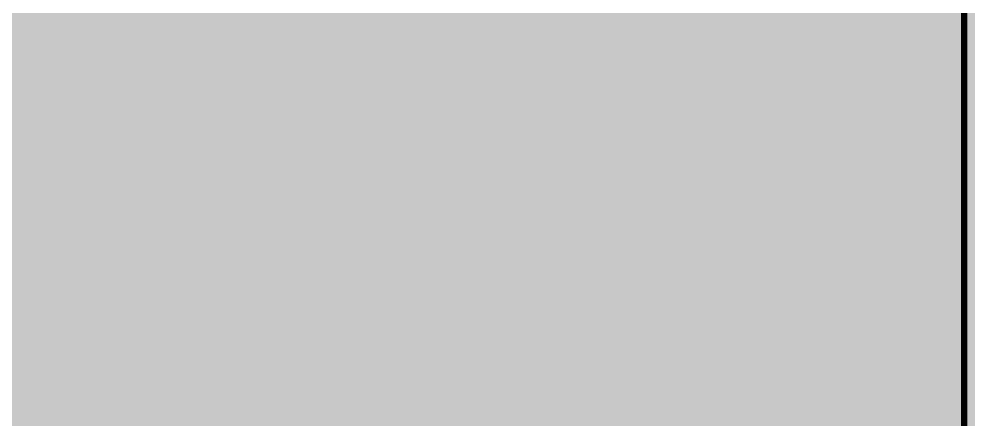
# Model space of a CAD drawing. Extents: x 0 to 10.8, y 0 to 6.1.
# Drawn here: x 2.97 to 3.714, y 0.486 to 0.8 of the extents above; entities that cross this region are included whole.
import ezdxf

# ---------------------------------------------------------------- set-up
doc = ezdxf.new("R2010")
doc.units = 0
for name, color, linetype in [('1', 22, 'CONTINUOUS'), ('16', 175, 'CONTINUOUS'), ('21', 253, 'CONTINUOUS')]:
    doc.layers.add(name, color=color, linetype=linetype)

msp = doc.modelspace()

# ---------------------------------------------------------------- linework, layer by layer
at = {"layer": '1'}
for points, const_width in [([(2.995, 0.53), (2.995, 1.145)], 0.032), ([(3.033996, 0.553996), (3.033996, 1.152756)], 0.016), ([(3.033996, 0.8), (4.134846, 0.8)], 0.016), ([(3.033996, 0.784), (4.118846, 0.784)], 0.016), ([(3.033996, 0.768), (4.102846, 0.768)], 0.016), ([(3.033996, 0.752), (4.086846, 0.752)], 0.016), ([(3.033996, 0.736), (4.070846, 0.736)], 0.016), ([(3.033996, 0.72), (4.054846, 0.72)], 0.016), ([(3.033996, 0.704), (4.038846, 0.704)], 0.016), ([(3.033996, 0.688), (4.022846, 0.688)], 0.016), ([(3.033996, 0.672), (4.006846, 0.672)], 0.016), ([(3.033996, 0.656), (3.990846, 0.656)], 0.016), ([(3.033996, 0.64), (3.974846, 0.64)], 0.016), ([(3.033996, 0.624), (3.958846, 0.624)], 0.016), ([(3.033996, 0.608), (3.942846, 0.608)], 0.016), ([(3.033996, 0.592), (3.926846, 0.592)], 0.016), ([(3.033996, 0.576), (3.910846, 0.576)], 0.016), ([(3.033996, 0.56), (3.894846, 0.56)], 0.016), ([(3.888843, 0.553996), (3.033996, 0.553996)], 0.016), ([(3, 0.515), (2.995, 0.53)], 0.032), ([(3.905, 0.515), (3, 0.515)], 0.032), ([(3, 0.515), (3, 0.46)], 0.032)]:
    msp.add_lwpolyline(points, dxfattribs=dict(at, const_width=const_width))
for points, const_width in [([(3.033996, 0.804, 1), (3.033996, 0.796)], 0.008), ([(3.033996, 0.788, 1), (3.033996, 0.78)], 0.008), ([(3.033996, 0.772, 1), (3.033996, 0.764)], 0.008), ([(3.033996, 0.756, 1), (3.033996, 0.748)], 0.008), ([(3.033996, 0.74, 1), (3.033996, 0.732)], 0.008), ([(3.033996, 0.724, 1), (3.033996, 0.716)], 0.008), ([(3.033996, 0.708, 1), (3.033996, 0.7)], 0.008), ([(3.033996, 0.692, 1), (3.033996, 0.684)], 0.008), ([(3.033996, 0.676, 1), (3.033996, 0.668)], 0.008), ([(3.033996, 0.66, 1), (3.033996, 0.652)], 0.008), ([(3.033996, 0.644, 1), (3.033996, 0.636)], 0.008), ([(3.033996, 0.628, 1), (3.033996, 0.62)], 0.008), ([(3.033996, 0.612, 1), (3.033996, 0.604)], 0.008), ([(3.033996, 0.596, 1), (3.033996, 0.588)], 0.008), ([(3.033996, 0.58, 1), (3.033996, 0.572)], 0.008), ([(3.033996, 0.564, 1), (3.033996, 0.556)], 0.008), ([(3.033996, 0.557996, 1), (3.033996, 0.549996)], 0.008), ([(3.029996, 0.553996, 1), (3.037996, 0.553996)], 0.008), ([(3.002589, 0.53253, 1), (2.987411, 0.52747)], 0.016), ([(2.987, 0.53, 1), (3.003, 0.53)], 0.016), ([(3, 0.523, 1), (3, 0.507)], 0.016), ([(3.008, 0.515, 1), (2.992, 0.515)], 0.016), ([(2.992411, 0.51247, 1), (3.007589, 0.51753)], 0.016)]:
    msp.add_lwpolyline(points, format="xyb", dxfattribs=dict(at, const_width=const_width))
at = {"layer": '16', "const_width": 0.016}
for points in [[(1.79822, 0.8), (7.763587, 0.8)], [(1.784555, 0.784), (7.770217, 0.784)], [(1.776315, 0.768), (7.784142, 0.768)], [(2.052693, 0.752), (7.812539, 0.752)], [(2.068693, 0.736), (8.828843, 0.736)], [(2.084693, 0.72), (8.844843, 0.72)], [(2.23674, 0.704), (8.860843, 0.704)], [(2.247437, 0.688), (8.876843, 0.688)], [(2.204937, 0.672), (7.809949, 0.672)], [(2.248579, 0.656), (7.782098, 0.656)], [(2.240043, 0.64), (7.769189, 0.64)], [(2.215083, 0.624), (7.762087, 0.624)], [(1.872693, 0.608), (7.823008, 0.608)], [(1.856693, 0.592), (7.759866, 0.592)], [(1.840693, 0.576), (7.764323, 0.576)], [(2.390937, 0.56), (7.77335, 0.56)], [(2.401972, 0.544), (7.789783, 0.544)], [(2.406004, 0.528), (10.327724, 0.528)], [(2.404803, 0.512), (10.327618, 0.512)], [(2.39789, 0.496), (10.331657, 0.496)], [(2.381449, 0.48), (10.341236, 0.48)]]:
    msp.add_lwpolyline(points, dxfattribs=at)
at = {"layer": '21', "const_width": 0.005}
msp.add_lwpolyline([(3.711339, 1.643346), (3.711339, 0.243346)], dxfattribs=at)

doc.saveas('drawing.dxf')
